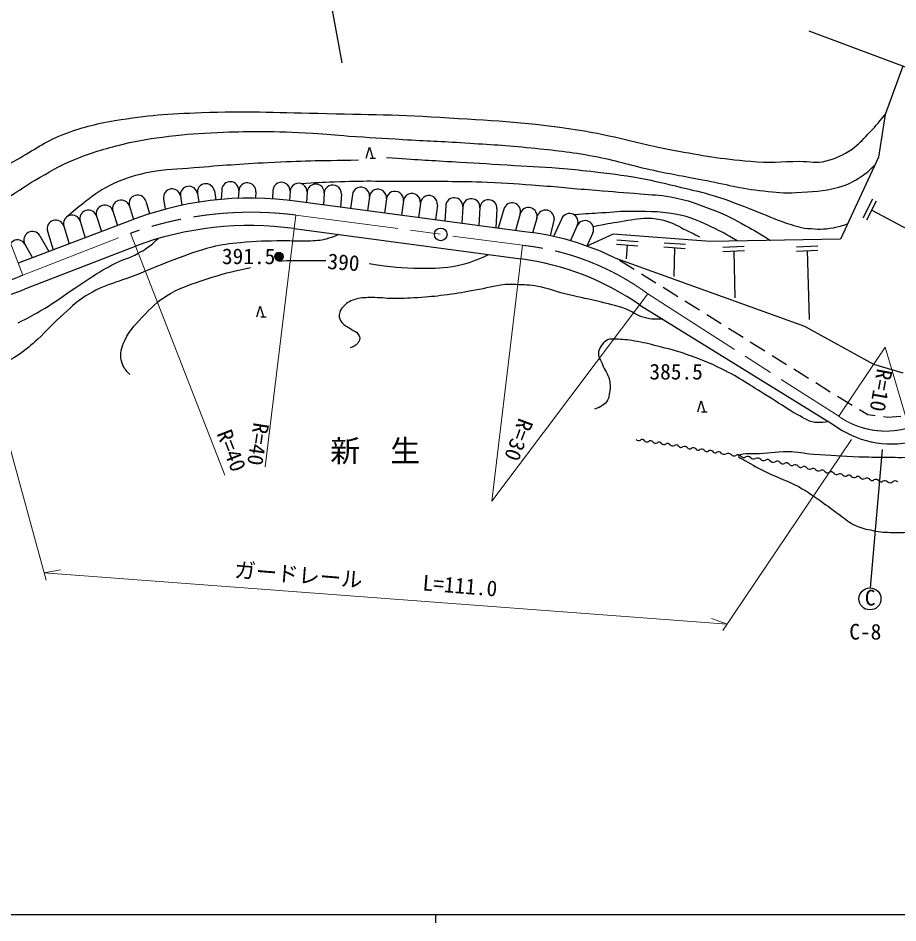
# Model space of a CAD drawing. Units: millimetres, scale not verified. Extents: x 40000 to 680000, y 20000 to 380000.
# Drawn here: x 119245 to 221994, y 204000 to 309666 of the extents above; entities that cross this region are included whole.
import ezdxf
from ezdxf.enums import TextEntityAlignment as Align

# ---------------------------------------------------------------- set-up
doc = ezdxf.new("R2010")
doc.units = ezdxf.units.MM
doc.header["$LTSCALE"] = 1000
doc.header["$PDMODE"] = 32
doc.header["$PDSIZE"] = 500
doc.linetypes.add('CHAIN', pattern=[18.5, 12, -1.5, 3.5, -1.5])
for name, color, linetype, lineweight in [('M-BGD', 7, 'Continuous', 25), ('M-BGD-HTXT', 7, 'Continuous', 13), ('M-BMK', 2, 'CHAIN', 13), ('M-BMK-SRVR', 3, 'Continuous', 25), ('M-STR-HTXT', 7, 'Continuous', 13), ('M-STR-STRC', 7, 'Continuous', 25), ('M-TTL-BAND', 7, 'Continuous', 25)]:
    doc.layers.add(name, color=color, linetype=linetype, lineweight=lineweight)
doc.layers.add('M-BMK-HTXT', color=7, linetype='Continuous')
doc.styles.add('@ＭＳ ゴシック', font='')
doc.styles.add('ＭＳ ゴシック', font='')
doc.styles.get('@ＭＳ ゴシック').set_extended_font_data('@MS Gothic')
doc.styles.get('ＭＳ ゴシック').set_extended_font_data('MS Gothic')

msp = doc.modelspace()

# ---------------------------------------------------------------- linework, layer by layer
at = {"layer": 'M-BGD'}
for p, q in [((222574, 304043), (220506, 298405)), ((220506, 298405), (219729, 293411)), ((159911, 293293), (160295, 294573)), ((160295, 294573), (160679, 293293)), ((160359, 293293), (160999, 293293)), ((219729, 293411), (215308, 283832)), ((143021, 289625), (142947, 288486)), ((149007, 289543), (148956, 288559)), ((136235, 288568), (136423, 287337)), ((138212, 288871), (138375, 287802)), ((140189, 289173), (140343, 288165)), ((142166, 289476), (142327, 288426)), ((145017, 289495), (144959, 288614)), ((147013, 289366), (146965, 288638)), ((151005, 289438), (150949, 288378)), ((153002, 289333), (152938, 288116)), ((154999, 289227), (154927, 287850)), ((156996, 289122), (156915, 287584)), ((158284, 289057), (158081, 287429)), ((160269, 288810), (160064, 287164)), ((162253, 288562), (162046, 286898)), ((217927, 286327), (219059, 288557)), ((132238, 287715), (132719, 286143)), ((134150, 288301), (134594, 286852)), ((178377, 284715), (151897, 288255)), ((164238, 288315), (164029, 286633)), ((166223, 288068), (166011, 286368)), ((168207, 287821), (167993, 286103)), ((169184, 287742), (169079, 285958)), ((171180, 287624), (171066, 285692)), ((173177, 287507), (173054, 285427)), ((218373, 286101), (219504, 288330)), ((128413, 286544), (128970, 284725)), ((130325, 287130), (130844, 285434)), ((175173, 287390), (175042, 285161)), ((175970, 287362), (175330, 285122)), ((177893, 286813), (177333, 284854)), ((218939, 287216), (229494, 281630)), ((131790, 285792), (119245, 281046)), ((124588, 285373), (125221, 283307)), ((126501, 285958), (127095, 284016)), ((179816, 286263), (179339, 284596)), ((181852, 286221), (181390, 284242)), ((182736, 286264), (181802, 284232)), ((184553, 285428), (183757, 283696)), ((121778, 284252), (122834, 282404)), ((122676, 284787), (123346, 282597)), ((151473, 285084), (177952, 281543)), ((186370, 284593), (185658, 283043)), ((188741, 284446), (185658, 283043)), ((200080, 283586), (188741, 284446)), ((120042, 283260), (120940, 281687)), ((189147, 283265), (191641, 283084)), ((189183, 283763), (191677, 283583)), ((194706, 283439), (197199, 283259)), ((215308, 283832), (200080, 283586)), ((120362, 278154), (132945, 283046)), ((190394, 283174), (190278, 281568)), ((194669, 282940), (197163, 282760)), ((195916, 282850), (195844, 279479)), ((201545, 282903), (204043, 283012)), ((201567, 282404), (204065, 282512)), ((202816, 282458), (202961, 277006)), ((210136, 282963), (212633, 283072)), ((210158, 282464), (212655, 282573)), ((211406, 282518), (211621, 274455)), ((188944, 281654), (211091, 273680)), ((191191, 280307), (189495, 281367)), ((193735, 278717), (192039, 279777)), ((196279, 277128), (194583, 278188)), ((147141, 274762), (147525, 276042)), ((147525, 276042), (147909, 274762)), ((191930, 276117), (214440, 262216)), ((198823, 275538), (197127, 276598)), ((147589, 274762), (148229, 274762)), ((201367, 273948), (199671, 275008)), ((211091, 273680), (219154, 269232)), ((203911, 272358), (202215, 273418)), ((206455, 270768), (204759, 271828)), ((208999, 269178), (207303, 270238)), ((211543, 267588), (209847, 268648)), ((219154, 269232), (222553, 268236)), ((214087, 265998), (212391, 267058)), ((216131, 264721), (214935, 265468)), ((198624, 263691), (199008, 264971)), ((199008, 264971), (199392, 263691)), ((216639, 264422), (216131, 264721)), ((199072, 263691), (199712, 263691)), ((218482, 263335), (217501, 263914)), ((219336, 263225), (218482, 263335)), ((222321, 263126), (220802, 263035)), ((220802, 263035), (220327, 263096))]:
    msp.add_line(p, q, dxfattribs=at)
for radius in [500, 400, 300, 200, 100, 20]:
    msp.add_circle((149709, 281822), radius, dxfattribs=at)
for centre, radius, start, end in [((137223, 288720), 1000, 8.6955, 188.6955), ((139200, 289022), 1000, 8.6955, 188.6955), ((141177, 289324), 1000, 8.6955, 188.6955), ((144019, 289560), 1000, 356.27869, 176.27869), ((146015, 289431), 1000, 356.27869, 176.27869), ((150006, 289490), 1000, 356.98721, 176.98721), ((152003, 289385), 1000, 356.98721, 176.98721), ((154001, 289280), 1000, 356.98721, 176.98721), ((155998, 289175), 1000, 356.98721, 176.98721), ((159276, 288933), 1000, 352.90331, 172.90331), ((161261, 288686), 1000, 352.90331, 172.90331), ((146423, 249649), 38992, 81.93033, 112.04148), ((133194, 288008), 1000, 17.02401, 197.02401), ((163246, 288439), 1000, 352.90331, 172.90331), ((165230, 288192), 1000, 352.90331, 172.90331), ((167215, 287945), 1000, 352.90331, 172.90331), ((170182, 287683), 1000, 356.63354, 176.63354), ((172178, 287566), 1000, 356.63354, 176.63354), ((129369, 286837), 1000, 17.02401, 197.02401), ((131281, 287422), 1000, 17.02401, 197.02401), ((174175, 287448), 1000, 356.63354, 176.63354), ((176931, 287087), 1000, 344.0546, 164.0546), ((178854, 286538), 1000, 344.0546, 164.0546), ((125544, 285666), 1000, 17.02401, 197.02401), ((127457, 286251), 1000, 17.02401, 197.02401), ((180833, 286224), 1018, 359.87163, 177.78399), ((183644, 285846), 1000, 335.31283, 155.31283), ((123632, 285080), 1000, 17.02401, 197.02401), ((146291, 246948), 38486, 82.26147, 110.28972), ((185461, 285011), 1000, 335.31283, 155.31283), ((120910, 283756), 1000, 29.74488, 209.74488), ((174960, 253146), 31753, 63.87096, 83.82336), ((119174, 282763), 1000, 29.74488, 209.74488), ((173795, 250118), 31699, 55.10223, 82.46362), ((108350, 306895), 31150, 264.17723, 292.68284), ((221239, 271241), 11300, 233.00537, 283.01217), ((191708, 260695), 366, 217.49385, 304.27043), ((192120, 260090), 366, 37.49385, 124.27043), ((192702, 260535), 366, 217.49385, 304.27043), ((193114, 259930), 366, 37.49385, 124.27043), ((193697, 260375), 366, 217.49385, 304.27043), ((194109, 259771), 366, 37.49385, 124.27043), ((194692, 260216), 366, 217.49385, 304.27043), ((195104, 259611), 366, 37.49385, 124.27043), ((195686, 260056), 366, 217.49385, 304.27043), ((196099, 259451), 366, 37.49385, 124.27043), ((196681, 259896), 366, 217.49385, 304.27043), ((197093, 259292), 366, 37.49385, 124.27043), ((197676, 259737), 366, 217.49385, 304.27043), ((198088, 259132), 366, 37.49385, 124.27043), ((198671, 259577), 366, 217.49385, 304.27043), ((199083, 258972), 366, 37.49385, 124.27043), ((199665, 259417), 366, 217.49385, 304.27043), ((200077, 258813), 366, 37.49385, 124.27043), ((200660, 259258), 366, 217.49385, 304.27043), ((201072, 258653), 366, 37.49385, 124.27043), ((201709, 259195), 470, 222.78489, 298.95476), ((202164, 258373), 470, 42.78489, 118.95476), ((202855, 259010), 470, 222.78489, 298.95476), ((203310, 258188), 470, 42.78489, 118.95476), ((204002, 258826), 470, 222.78489, 298.95476), ((204456, 258004), 470, 42.78489, 118.95476), ((205148, 258642), 470, 222.78489, 298.95476), ((205603, 257820), 470, 42.78489, 118.95476), ((206294, 258458), 470, 222.78489, 298.95476), ((206749, 257636), 470, 42.78489, 118.95476), ((207440, 258273), 470, 222.78489, 298.95476), ((207895, 257451), 470, 42.78489, 118.95476), ((208562, 258015), 403, 217.35072, 299.84429), ((208963, 257316), 403, 37.35072, 119.84429), ((209606, 257804), 403, 217.35072, 299.84429), ((210007, 257105), 403, 37.35072, 119.84429), ((210650, 257594), 403, 217.35072, 299.84429), ((211051, 256894), 403, 37.35072, 119.84429), ((211694, 257383), 403, 217.35072, 299.84429), ((212095, 256684), 403, 37.35072, 119.84429), ((212737, 257173), 403, 217.35072, 299.84429), ((213138, 256473), 403, 37.35072, 119.84429), ((213781, 256962), 403, 217.35072, 299.84429), ((214182, 256263), 403, 37.35072, 119.84429), ((214825, 256752), 403, 217.35072, 299.84429), ((215226, 256052), 403, 37.35072, 119.84429), ((215854, 256550), 397, 219.73978, 302.86921), ((216285, 255883), 397, 39.73978, 122.86921), ((216898, 256391), 397, 219.73978, 302.86921), ((217329, 255724), 397, 39.73978, 122.86921), ((217942, 256231), 397, 219.73978, 302.86921), ((218373, 255564), 397, 39.73978, 122.86921), ((218985, 256072), 397, 219.73978, 302.86921), ((219417, 255404), 397, 39.73978, 122.86921), ((220029, 255912), 397, 219.73978, 302.86921), ((220460, 255245), 397, 39.73978, 122.86921), ((221067, 255923), 520, 234.82176, 307.08792), ((221694, 255094), 520, 54.82176, 127.08792)]:
    msp.add_arc(centre, radius, start, end, dxfattribs=at)
for points, knots in [([(113357, 289890), (116152, 291482), (116865, 291890), (119129, 293145), (121185, 294284), (122218, 295180), (124410, 296031), (126725, 296930), (128101, 297270), (130550, 297689), (134460, 298356), (136697, 298491), (140661, 298630), (145966, 298816), (148944, 298662), (154251, 298548), (160249, 298419), (163615, 298405), (169602, 298016), (175467, 297635), (178778, 297535), (184584, 296624), (188993, 295933), (191372, 295065), (195760, 294250), (199254, 293600), (201225, 293257), (204765, 292940), (207011, 292739), (208283, 292927), (210537, 292940), (211736, 292947), (212453, 292656), (213607, 292981), (214861, 293333), (215566, 293632), (216637, 294373), (217446, 294933), (217788, 295391), (218479, 296092), (219322, 296948), (219584, 297282), (220506, 298405)], [0, 0, 0, 0, 1, 1, 1, 2, 2, 2, 3, 3, 3, 4, 4, 4, 5, 5, 5, 6, 6, 6, 7, 7, 7, 8, 8, 8, 9, 9, 9, 10, 10, 10, 11, 11, 11, 12, 12, 12, 13, 13, 13, 14, 14, 14, 14]), ([(84679, 282782), (85403, 282807), (85641, 282798), (86254, 282740), (87167, 282654), (87645, 282400), (88546, 282231), (90299, 281901), (91281, 281678), (93058, 281539), (94320, 281441), (95032, 281442), (96297, 281467), (97478, 281490), (98144, 281505), (99317, 281648), (101071, 281864), (102075, 281943), (103774, 282431), (105144, 282824), (105883, 283137), (107213, 283650), (109600, 284571), (110962, 285039), (113271, 286142), (115317, 287120), (116413, 287772), (118365, 288926), (119501, 289597), (120082, 290063), (121222, 290727), (122950, 291733), (123902, 292351), (125752, 293110), (127933, 294005), (129213, 294379), (131501, 294948), (133565, 295460), (134759, 295587), (136868, 295858), (139074, 296141), (140323, 296193), (142544, 296312), (144441, 296414), (145506, 296416), (147405, 296417), (149855, 296419), (151228, 296358), (153676, 296235), (155313, 296154), (156224, 296013), (157860, 295896), (160332, 295719), (161718, 295644), (164191, 295496), (167019, 295326), (168606, 295281), (171432, 295095), (174452, 294897), (176148, 294826), (179159, 294513), (182030, 294214), (183647, 294072), (186484, 293543), (189073, 293060), (190470, 292543), (193043, 291987), (195428, 291472), (196776, 291237), (199174, 290787), (201972, 290261), (203512, 289776), (206343, 289477), (207800, 289322), (208628, 289196), (210090, 289295), (212056, 289427), (213202, 289383), (215094, 289931), (216171, 290244), (216770, 290516), (217695, 291150), (218381, 291620), (218642, 291847), (219320, 292525)], [0, 0, 0, 0, 1, 1, 1, 2, 2, 2, 3, 3, 3, 4, 4, 4, 5, 5, 5, 6, 6, 6, 7, 7, 7, 8, 8, 8, 9, 9, 9, 10, 10, 10, 11, 11, 11, 12, 12, 12, 13, 13, 13, 14, 14, 14, 15, 15, 15, 16, 16, 16, 17, 17, 17, 18, 18, 18, 19, 19, 19, 20, 20, 20, 21, 21, 21, 22, 22, 22, 23, 23, 23, 24, 24, 24, 25, 25, 25, 26, 26, 26, 27, 27, 27, 28, 28, 28, 28]), ([(159003, 293061), (153933, 292987), (152580, 292981), (148469, 292770), (145062, 292594), (143155, 292451), (139755, 292169), (137762, 292004), (136628, 292020), (134661, 291660), (132925, 291342), (131962, 291029), (130349, 290313), (128981, 289707), (128322, 289142), (127128, 288239), (126304, 287616), (126017, 287383), (125088, 286556)], [0, 0, 0, 0, 1, 1, 1, 2, 2, 2, 3, 3, 3, 4, 4, 4, 5, 5, 5, 6, 6, 6, 6]), ([(216135, 285623), (215387, 285348), (215114, 285280), (214439, 285147), (213288, 284919), (212606, 284982), (211437, 285074), (210419, 285153), (209878, 285413), (208908, 285729), (207442, 286206), (206674, 286620), (205233, 287166), (203414, 287855), (202418, 288313), (200557, 288876), (199082, 289323), (198235, 289501), (196736, 289859), (194846, 290310), (193792, 290592), (191879, 290932), (189646, 291329), (188382, 291473), (186130, 291733), (184690, 291898), (183881, 291982), (182436, 292096), (180073, 292283), (178745, 292333), (176378, 292479), (173863, 292633), (172453, 292709), (169938, 292861), (166938, 293041), (166000, 293100), (162260, 293334)], [0, 0, 0, 0, 1, 1, 1, 2, 2, 2, 3, 3, 3, 4, 4, 4, 5, 5, 5, 6, 6, 6, 7, 7, 7, 8, 8, 8, 9, 9, 9, 10, 10, 10, 11, 11, 11, 12, 12, 12, 12]), ([(152236, 290358), (154142, 290483), (154654, 290500), (156204, 290561), (159549, 290694), (161426, 290627), (164773, 290616), (168408, 290604), (170446, 290638), (174079, 290507), (176428, 290422), (177739, 290294), (180083, 290125), (182697, 289935), (184157, 289768), (186769, 289552), (188783, 289385), (189914, 289323), (191927, 289142), (193293, 289019), (194071, 289032), (195420, 288788), (197540, 288403), (198679, 287931), (200687, 287150), (202091, 286604), (202829, 286177), (204153, 285458), (205340, 284814), (205736, 284572), (207130, 283700)], [0, 0, 0, 0, 1, 1, 1, 2, 2, 2, 3, 3, 3, 4, 4, 4, 5, 5, 5, 6, 6, 6, 7, 7, 7, 8, 8, 8, 9, 9, 9, 10, 10, 10, 10]), ([(203226, 283637), (201876, 284444), (201464, 284681), (200278, 285240), (198944, 285868), (198199, 286292), (196757, 286604), (194541, 287085), (193240, 287074), (190972, 287096), (189574, 287109), (188793, 286989), (187397, 286905), (186139, 286829), (185740, 286802), (184177, 286692)], [0, 0, 0, 0, 1, 1, 1, 2, 2, 2, 3, 3, 3, 4, 4, 4, 5, 5, 5, 5]), ([(186410, 285328), (187950, 285631), (188366, 285714), (189628, 285909), (190850, 286098), (191530, 286317), (192766, 286319), (193543, 286320), (193979, 286210), (194731, 286019), (195781, 285751), (196295, 285373), (197269, 284900), (197882, 284602), (198086, 284501), (198825, 284108)], [0, 0, 0, 0, 1, 1, 1, 2, 2, 2, 3, 3, 3, 4, 4, 4, 5, 5, 5, 5]), ([(156698, 284385), (156177, 284150), (155996, 284090), (155530, 283948), (154725, 283705), (154242, 283664), (153402, 283621), (152124, 283556), (151406, 283671), (150127, 283648), (148206, 283614), (147124, 283641), (145215, 283430), (143896, 283284), (143143, 283239), (141858, 282911), (140094, 282461), (139140, 282080), (137437, 281438), (135920, 280866), (135088, 280499), (133589, 279882), (131048, 278837), (129416, 278650), (127094, 277180), (125853, 276395), (125302, 275752), (124201, 274779), (123117, 273820), (122631, 273154), (121554, 272186), (120732, 271447), (120281, 271013), (119371, 270385), (118471, 269764), (117884, 269548), (116942, 268993), (115751, 268292), (115020, 267993), (113913, 267165), (112994, 266478), (112432, 266107), (111730, 265200), (111087, 264370), (111022, 263721), (110638, 262744), (110352, 262016), (110261, 261766), (109956, 260861)], [0, 0, 0, 0, 1, 1, 1, 2, 2, 2, 3, 3, 3, 4, 4, 4, 5, 5, 5, 6, 6, 6, 7, 7, 7, 8, 8, 8, 9, 9, 9, 10, 10, 10, 11, 11, 11, 12, 12, 12, 13, 13, 13, 14, 14, 14, 15, 15, 15, 16, 16, 16, 16]), ([(119245, 274096), (120472, 274690), (120820, 274877), (121800, 275434), (123285, 276278), (124031, 276892), (125457, 277835), (126610, 278599), (127227, 279072), (128404, 279800), (129155, 280265), (129587, 280508), (130369, 280919), (131467, 281497), (132186, 281608), (133276, 282200), (133688, 282424), (133913, 282562), (134299, 282830), (134839, 283205), (135011, 283382), (135586, 283916)], [0, 0, 0, 0, 1, 1, 1, 2, 2, 2, 3, 3, 3, 4, 4, 4, 5, 5, 5, 6, 6, 6, 7, 7, 7, 7]), ([(149588, 281318), (151183, 281359), (151600, 281375), (152890, 281373), (153786, 281371), (154075, 281369), (155183, 281345)], [0, 0, 0, 0, 1, 1, 1, 2, 2, 2, 2]), ([(160231, 280990), (163032, 280610), (163915, 280442), (166290, 280472), (167967, 280493), (168936, 280410), (170574, 280772), (172036, 281095), (172618, 281337), (174190, 282046)], [0, 0, 0, 0, 1, 1, 1, 2, 2, 2, 3, 3, 3, 3]), ([(132286, 268028), (131778, 268571), (131522, 268914), (131331, 269610), (131079, 270526), (131322, 271147), (131713, 272012), (132346, 273411), (133067, 274001), (134115, 275123), (135118, 276198), (135763, 276761), (137035, 277497), (138554, 278377), (139549, 278594), (141210, 279162), (143184, 279838), (143919, 279989), (146368, 280554)], [0, 0, 0, 0, 1, 1, 1, 2, 2, 2, 3, 3, 3, 4, 4, 4, 5, 5, 5, 6, 6, 6, 6]), ([(194578, 274482), (193454, 274498), (192996, 274478), (192051, 274787), (191284, 275039), (190951, 275413), (190196, 275697), (188955, 276163), (188206, 276263), (186921, 276589), (185429, 276967), (184574, 277102), (183082, 277480), (181854, 277791), (181196, 278090), (179953, 278335), (178967, 278530), (178392, 278502), (177388, 278535), (176890, 278552), (176608, 278591), (176114, 278535), (174734, 278381), (173988, 278124), (172621, 277880), (171366, 277657), (170664, 277520), (169401, 277353), (168218, 277196), (167552, 277131), (166362, 277043), (165072, 276948), (164345, 276909), (163051, 276916), (162084, 276921), (161544, 277042), (160577, 277025), (159842, 277013), (159412, 277039), (158703, 276843), (158086, 276673), (157741, 276473), (157284, 276025), (156964, 275711), (156789, 275453), (156756, 275006), (156730, 274647), (156818, 274410), (157047, 274133), (157388, 273720), (157720, 273640), (158157, 273332), (158453, 273123), (158698, 273090), (158921, 272804), (159058, 272629), (159140, 272500), (159140, 272277), (159139, 272013), (159023, 271871), (158867, 271658), (158636, 271345), (158395, 271289), (158012, 271149)], [0, 0, 0, 0, 1, 1, 1, 2, 2, 2, 3, 3, 3, 4, 4, 4, 5, 5, 5, 6, 6, 6, 7, 7, 7, 8, 8, 8, 9, 9, 9, 10, 10, 10, 11, 11, 11, 12, 12, 12, 13, 13, 13, 14, 14, 14, 15, 15, 15, 16, 16, 16, 17, 17, 17, 18, 18, 18, 19, 19, 19, 20, 20, 20, 21, 21, 21, 21]), ([(213857, 262576), (213359, 262436), (213121, 262424), (212643, 262429), (211634, 262440), (211131, 262907), (210242, 263384), (208817, 264150), (208105, 264729), (206722, 265568), (204678, 266806), (203595, 267617), (201455, 268679), (199883, 269458), (198958, 269807), (197306, 270398), (196013, 270861), (195253, 271012), (193922, 271353), (192875, 271622), (192286, 271768), (191221, 271954), (190371, 272102), (189885, 272154), (189022, 272159), (188647, 272160), (188386, 272267), (188064, 272074), (187699, 271855), (187511, 271667), (187300, 271297), (187138, 271014), (187023, 270836), (187021, 270509), (187017, 269971), (187281, 269710), (187482, 269211), (187767, 268505), (188124, 268182), (188295, 267440), (188422, 266886), (188415, 266547), (188331, 265985), (188274, 265601), (188253, 265366), (188064, 265027), (187917, 264763), (187777, 264647), (187543, 264457), (187215, 264191), (187008, 264148), (186560, 264008)], [0, 0, 0, 0, 1, 1, 1, 2, 2, 2, 3, 3, 3, 4, 4, 4, 5, 5, 5, 6, 6, 6, 7, 7, 7, 8, 8, 8, 9, 9, 9, 10, 10, 10, 11, 11, 11, 12, 12, 12, 13, 13, 13, 14, 14, 14, 15, 15, 15, 16, 16, 16, 17, 17, 17, 17]), ([(230287, 261684), (230093, 261210), (229957, 261015), (229659, 260647), (229048, 259895), (228407, 259769), (227503, 259419), (226085, 258870), (225240, 258664), (223737, 258437), (222451, 258242), (221708, 258362), (220408, 258355), (219256, 258349), (218611, 258371), (217460, 258409), (215380, 258480), (214215, 258558), (212139, 258710), (210963, 258795), (210315, 259025), (209137, 259010), (207620, 258990), (206777, 258824), (205262, 258764), (204740, 258744), (204438, 258831), (203924, 258737), (203696, 258695), (203392, 258643), (203372, 258515), (203342, 258318), (203831, 258194), (204136, 258006), (205109, 257406), (205688, 257126), (206707, 256611), (208113, 255900), (209002, 255708), (210382, 254949), (211582, 254290), (212195, 253816), (213318, 253033), (214090, 252494), (214489, 252144), (215258, 251601), (215942, 251119), (216282, 250764), (217041, 250413), (217788, 250067), (218260, 249996), (219067, 249831), (219990, 249642), (220526, 249609), (221468, 249600), (223198, 249584), (224175, 249674), (225883, 249944), (227409, 250184), (228247, 250420), (229748, 250785), (231218, 251142), (232045, 251339), (233484, 251804), (234778, 252221), (235496, 252490), (236722, 253077), (237446, 253423), (237860, 253613), (238518, 254072), (239548, 254792), (240184, 255154), (241028, 256085), (241681, 256804), (242001, 257253), (242520, 258074), (243353, 259392), (243673, 260215), (244449, 261567), (245072, 262655), (245361, 263306), (246098, 264321), (246732, 265193), (247168, 265621), (247893, 266419), (248648, 267249), (248918, 267515), (249894, 268481)], [0, 0, 0, 0, 1, 1, 1, 2, 2, 2, 3, 3, 3, 4, 4, 4, 5, 5, 5, 6, 6, 6, 7, 7, 7, 8, 8, 8, 9, 9, 9, 10, 10, 10, 11, 11, 11, 12, 12, 12, 13, 13, 13, 14, 14, 14, 15, 15, 15, 16, 16, 16, 17, 17, 17, 18, 18, 18, 19, 19, 19, 20, 20, 20, 21, 21, 21, 22, 22, 22, 23, 23, 23, 24, 24, 24, 25, 25, 25, 26, 26, 26, 27, 27, 27, 28, 28, 28, 29, 29, 29, 29])]:
    msp.add_open_spline(points, degree=3, knots=knots, dxfattribs=at)
msp.add_point((149709, 281822), dxfattribs=at)
at = {"layer": 'M-BGD-HTXT'}
for p, q in [((108976, 307768), (119783, 279646)), ((148084, 257275), (151685, 286670)), ((132365, 284537), (143377, 256292)), ((178165, 283129), (174578, 253241)), ((174578, 253241), (192795, 277463)), ((215085, 263159), (220488, 271223)), ((220488, 271223), (223272, 261890))]:
    msp.add_line(p, q, dxfattribs=at)
at = {"layer": 'M-BMK'}
for p, q in [((151685, 286670), (178165, 283129)), ((119783, 279646), (132365, 284537)), ((192795, 277463), (215085, 263159))]:
    msp.add_line(p, q, dxfattribs=at)
for centre, radius, start, end in [((146478, 245250), 41745, 82.83547, 109.75996), ((174988, 253206), 30092, 53.71932, 83.94079), ((108494, 305488), 28201, 263.49609, 293.59704), ((220574, 271030), 9596, 235.10795, 286.6047)]:
    msp.add_arc(centre, radius, start, end, dxfattribs=at)
at = {"layer": 'M-BMK-SRVR'}
for p, q in [((157105, 304434), (151155, 336923)), ((268516, 286922), (211616, 308126))]:
    msp.add_line(p, q, dxfattribs=at)
msp.add_circle((168607, 284407), 745, dxfattribs=at)
at = {"layer": 'M-STR-HTXT'}
for p, q in [((122504, 244029), (113719, 276166)), ((201552, 238131), (216569, 260447)), ((122274, 244873), (124206, 245230)), ((122274, 244873), (202069, 238899)), ((202069, 238899), (200211, 239539))]:
    msp.add_line(p, q, dxfattribs=at)
at = {"layer": 'M-STR-STRC'}
msp.add_line((220148, 259303), (218756, 243133), dxfattribs=at)
msp.add_circle((218729, 241844), 1289, dxfattribs=at)
at = {"layer": 'M-TTL-BAND'}
for p, q in [((40000, 205000), (579000, 205000)), ((168000, 205000), (168000, 204000))]:
    msp.add_line(p, q, dxfattribs=at)

# ---------------------------------------------------------------- texts
at = {"layer": 'M-BGD', "style": 'ＭＳ ゴシック'}
for s, p in [('391.5', (143051, 280384)), ('385.5', (192978, 266910))]:
    msp.add_text(s, height=1833, dxfattribs=at).set_placement(p, align=Align.BOTTOM_LEFT)
msp.add_text('390', height=1833, rotation=355.844, dxfattribs=at).set_placement((155280, 279826), align=Align.BOTTOM_LEFT)
at = {"layer": 'M-BGD-HTXT', "style": '@ＭＳ ゴシック'}
for s, rotation, p in [('R=10', 259.603, (219031, 268914)), ('R=40', 261.189, (146210, 262599)), ('R=30', 249.59, (177212, 263263)), ('R=40', 291.34, (141900, 260949))]:
    msp.add_text(s, height=1833, rotation=rotation, dxfattribs=at).set_placement(p, align=Align.BOTTOM_LEFT)
at = {"layer": 'M-BMK-HTXT', "style": 'ＭＳ ゴシック'}
msp.add_text('新\u3000生', height=2566, dxfattribs=at).set_placement((155702, 257068), align=Align.BOTTOM_LEFT)
at = {"layer": 'M-STR-HTXT', "style": 'ＭＳ ゴシック'}
for s, rotation, p in [('ガードレール', 355.328, (144388, 243812)), ('L=111.0', 355.221, (166384, 242291))]:
    msp.add_text(s, height=1833, rotation=rotation, dxfattribs=at).set_placement(p, align=Align.BOTTOM_LEFT)
at = {"layer": 'M-STR-STRC', "style": 'ＭＳ ゴシック'}
for s, p in [('C', (218124, 240518)), ('C-8', (216315, 236535))]:
    msp.add_text(s, height=1833, dxfattribs=at).set_placement(p, align=Align.BOTTOM_LEFT)

doc.saveas('drawing.dxf')
